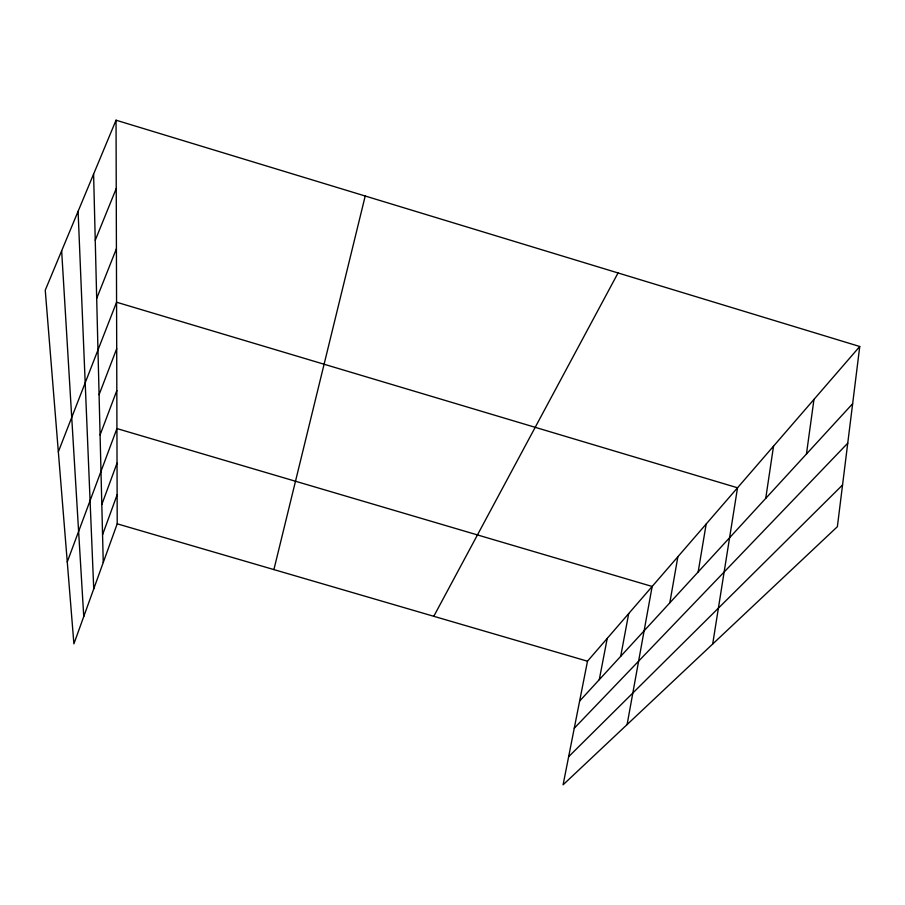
<?xml version="1.0" encoding="UTF-8"?>
<svg xmlns="http://www.w3.org/2000/svg" width="905" height="905" viewBox="0 0 905 905"><rect width="100%" height="100%" fill="white"/><g stroke="black" fill="none" stroke-linecap="round" stroke-linejoin="round"><path stroke-width="1.36" d="M859.75 346.502L837.374 526.687L563.091 784.805L587.492 661.204L859.75 346.502L116.044 120.195L45.25 290.211L73.905 643.851L117.209 523.825L116.044 120.195M806.457 454.005L813.968 399.422M765.743 498.35L773.526 446.176M712.688 644.032L737.53 487.784L116.575 302.225L58.339 451.787M698.162 571.96L706.183 524.006M669.813 602.843L677.868 556.745M627.108 724.566L652.154 586.463L116.937 428.574L67.264 561.903M620.694 656.329L628.704 613.579M599.28 679.655L607.232 638.398M273.898 569.596L365.213 196.012M102.559 534.765L117.13 494.786M101.813 504.515L117.039 463.156M100.082 434.954L116.824 390.587M99.086 394.704L116.711 348.685M96.688 298.469L116.417 248.762M95.24 240.289L116.247 188.534M433.778 616.305L618.047 272.948M579.63 701.058L852.646 403.709M574.268 728.22L847.747 443.179M568.645 756.693L842.555 484.978M117.209 523.825L587.492 661.204M61.653 250.809L83.758 616.531M78.09 211.351L93.735 588.884M93.6 174.111L103.249 562.503"/></g></svg>
